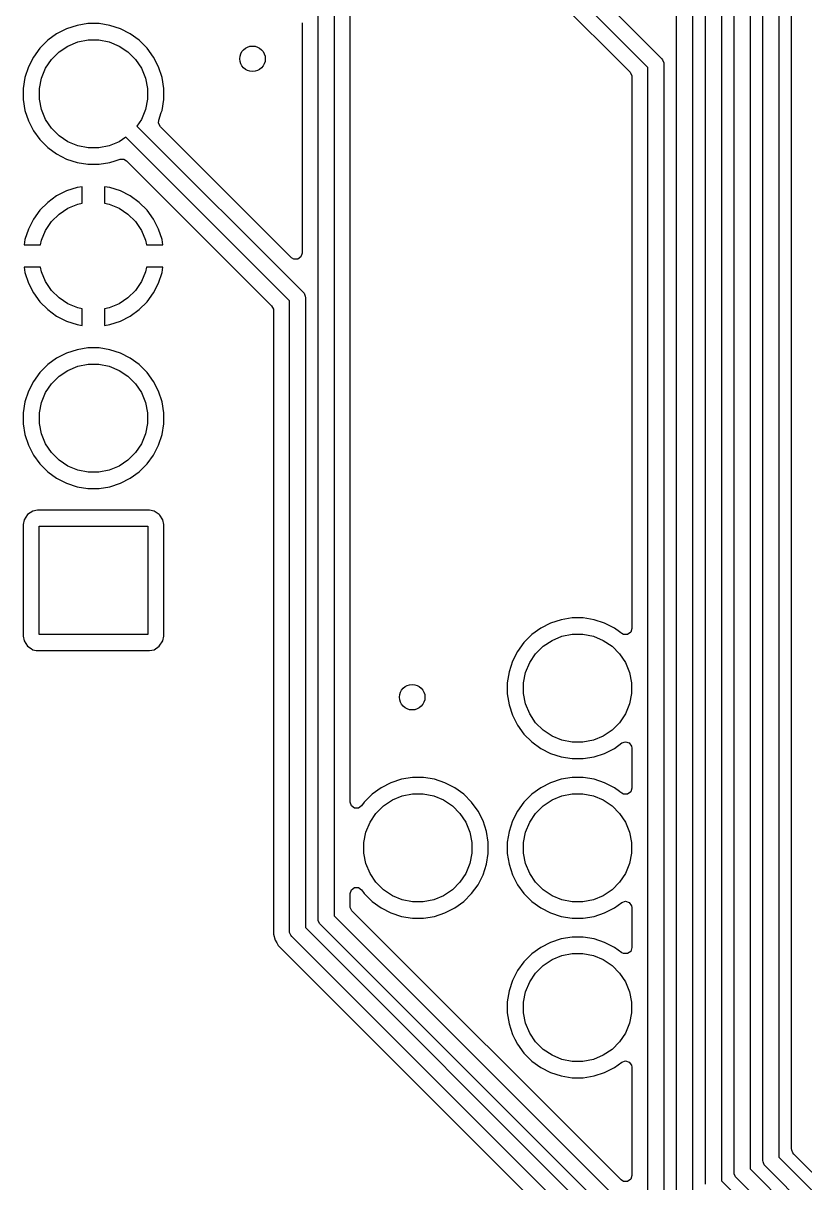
# Model space of a CAD drawing. Extents: x 0 to 130, y -140 to 0.
# Drawn here: x 43.91 to 56.15, y -117.61 to -99.44 of the extents above; entities that cross this region are included whole.
import ezdxf

# ---------------------------------------------------------------- set-up
doc = ezdxf.new("R2010")
doc.units = 0
doc.layers.add('BLACK', color=7, linetype='CONTINUOUS')

msp = doc.modelspace()

# ---------------------------------------------------------------- linework, layer by layer
at = {"layer": 'BLACK', "linetype": 'CONTINUOUS'}
for p, q in [((55.941, -117.068792), (55.941, -88.797776)), ((55.491, -117.255188), (55.491, -88.984172)), ((55.741, -88.932396), (55.741, -117.203411)), ((55.041, -117.441584), (55.041, -89.170568)), ((55.291, -89.118792), (55.291, -117.389808)), ((54.591, -117.62798), (54.591, -89.356964)), ((54.841, -89.305188), (54.841, -117.576204)), ((54.141, -117.814376), (54.141, -89.54336)), ((54.391, -89.491584), (54.391, -117.7626)), ((46.750388, -92.841612), (53.904388, -99.995612)), ((53.691, -100.135776), (46.610224, -93.055)), ((46.535459, -93.334496), (53.411504, -100.210541)), ((48.528, -113.474168), (48.528, -99.290776)), ((48.778, -99.239), (48.778, -113.422392)), ((49.0285, -111.644056), (49.0285, -99.189566)), ((44.587558, -99.530125), (44.433214, -99.608766)), ((44.587561, -99.530123), (44.587558, -99.530125)), ((44.752293, -99.476598), (44.587561, -99.530123)), ((44.752297, -99.476597), (44.752293, -99.476598)), ((44.923386, -99.4495), (44.752297, -99.476597)), ((44.923389, -99.4495), (44.923386, -99.4495)), ((45.096611, -99.4495), (44.923389, -99.4495)), ((45.096614, -99.4495), (45.096611, -99.4495)), ((45.267702, -99.476597), (45.096614, -99.4495)), ((45.267706, -99.476598), (45.267702, -99.476597)), ((45.432438, -99.530123), (45.267706, -99.476598)), ((45.432441, -99.530125), (45.432438, -99.530123)), ((45.586785, -99.608766), (45.432441, -99.530125)), ((48.2775, -99.435545), (48.2775, -103.046454)), ((44.293073, -99.710585), (44.170585, -99.833073)), ((44.433214, -99.608766), (44.293073, -99.710585)), ((44.763258, -99.736601), (44.926685, -99.704093)), ((44.926685, -99.704093), (45.093315, -99.704093)), ((45.093315, -99.704093), (45.256742, -99.736601)), ((45.586787, -99.608767), (45.586785, -99.608766)), ((45.586788, -99.608768), (45.586787, -99.608767)), ((45.726928, -99.710586), (45.586788, -99.608768)), ((45.849414, -99.833072), (45.726928, -99.710586)), ((44.170585, -99.833073), (44.068766, -99.973214)), ((44.352941, -100.010766), (44.470766, -99.892941)), ((44.470766, -99.892941), (44.609313, -99.800367)), ((44.609313, -99.800367), (44.763258, -99.736601)), ((45.256742, -99.736601), (45.410687, -99.800367)), ((45.410687, -99.800367), (45.549234, -99.892941)), ((45.549234, -99.892941), (45.667059, -100.010766)), ((45.951232, -99.973212), (45.849414, -99.833072)), ((44.068766, -99.973214), (43.990125, -100.127558)), ((44.260367, -100.149313), (44.352941, -100.010766)), ((45.667059, -100.010766), (45.759633, -100.149313)), ((46.029873, -100.127555), (45.951232, -99.973212)), ((53.904388, -99.995612), (53.919934, -100.014554)), ((53.919934, -100.014554), (53.935531, -100.05221)), ((53.935531, -100.05221), (53.938598, -100.059614)), ((53.938598, -100.059614), (53.941, -100.084)), ((53.941, -100.084), (53.941, -117.948995)), ((43.990123, -100.127561), (43.936598, -100.292293)), ((43.990125, -100.127558), (43.990123, -100.127561)), ((44.196601, -100.303258), (44.260367, -100.149313)), ((45.759633, -100.149313), (45.823399, -100.303258)), ((46.029873, -100.127557), (46.029873, -100.127555)), ((46.029874, -100.127558), (46.029873, -100.127557)), ((46.029876, -100.127561), (46.029874, -100.127558)), ((46.083401, -100.292293), (46.029876, -100.127561)), ((53.411504, -100.210541), (53.439281, -100.265058)), ((53.439281, -100.265058), (53.4405, -100.280545)), ((53.691, -118.000772), (53.691, -100.135776)), ((43.936597, -100.292297), (43.9095, -100.463385)), ((43.936598, -100.292293), (43.936597, -100.292297)), ((44.164093, -100.466685), (44.196601, -100.303258)), ((45.823399, -100.303258), (45.855907, -100.466685)), ((46.083402, -100.292297), (46.083401, -100.292293)), ((46.1105, -100.463385), (46.083402, -100.292297)), ((53.4405, -100.280545), (53.4405, -108.923333)), ((43.9095, -100.463385), (43.9095, -100.636614)), ((44.164093, -100.633315), (44.164093, -100.466685)), ((45.855907, -100.466685), (45.855907, -100.633315)), ((46.1105, -100.636614), (46.1105, -100.463385)), ((43.9095, -100.636614), (43.936597, -100.807702)), ((43.936597, -100.807702), (43.936598, -100.807706)), ((43.936598, -100.807706), (43.990123, -100.972438)), ((44.196601, -100.796742), (44.164093, -100.633315)), ((44.260367, -100.950687), (44.196601, -100.796742)), ((45.823399, -100.796742), (45.759633, -100.950687)), ((45.855907, -100.633315), (45.823399, -100.796742)), ((46.072025, -100.842714), (46.083402, -100.807702)), ((46.083402, -100.807702), (46.1105, -100.636614)), ((43.990123, -100.972438), (43.990125, -100.972441)), ((43.990125, -100.972441), (43.990126, -100.972444)), ((43.990126, -100.972444), (43.990127, -100.972445)), ((43.990127, -100.972445), (44.068768, -101.126788)), ((44.352941, -101.089234), (44.260367, -100.950687)), ((45.759633, -100.950687), (45.691072, -101.053295)), ((46.028957, -101.010179), (46.032583, -100.964102)), ((46.032583, -100.964102), (46.072025, -100.842714)), ((44.068768, -101.126788), (44.170586, -101.266928)), ((44.470766, -101.207059), (44.352941, -101.089234)), ((45.691072, -101.053295), (48.291389, -103.653612)), ((46.056734, -101.064696), (46.028957, -101.010179)), ((48.108496, -103.116458), (46.056734, -101.064696)), ((44.170586, -101.266928), (44.293072, -101.389414)), ((44.609313, -101.299633), (44.470766, -101.207059)), ((44.763258, -101.363399), (44.609313, -101.299633)), ((45.410687, -101.299633), (45.256742, -101.363399)), ((45.514494, -101.23027), (45.410687, -101.299633)), ((48.078, -103.793776), (45.514494, -101.23027)), ((44.293072, -101.389414), (44.433212, -101.491232)), ((44.433212, -101.491232), (44.587555, -101.569873)), ((44.926685, -101.395907), (44.763258, -101.363399)), ((45.093315, -101.395907), (44.926685, -101.395907)), ((45.256742, -101.363399), (45.093315, -101.395907)), ((44.587555, -101.569873), (44.587557, -101.569873)), ((44.587557, -101.569873), (44.587558, -101.569874)), ((44.587558, -101.569874), (44.587561, -101.569876)), ((44.587561, -101.569876), (44.752293, -101.623401)), ((44.752293, -101.623401), (44.752297, -101.623402)), ((44.752297, -101.623402), (44.923386, -101.6505)), ((44.923386, -101.6505), (44.923389, -101.6505)), ((44.923389, -101.6505), (45.096614, -101.6505)), ((45.096614, -101.6505), (45.267702, -101.623402)), ((45.267702, -101.623402), (45.351284, -101.596244)), ((45.351284, -101.596244), (45.425609, -101.572093)), ((45.425609, -101.572093), (45.486794, -101.572093)), ((45.486794, -101.572093), (45.526206, -101.596244)), ((45.526206, -101.596244), (47.798504, -103.868541)), ((44.587751, -102.070588), (44.433475, -102.149195)), ((44.752412, -102.017086), (44.587751, -102.070588)), ((44.834999, -102.004005), (44.752412, -102.017086)), ((44.835, -102.004005), (44.834999, -102.004005)), ((44.835, -102.26233), (44.835, -102.004005)), ((45.267587, -102.017086), (45.185, -102.004005)), ((45.185, -102.004005), (45.185, -102.26233)), ((45.432248, -102.070588), (45.267587, -102.017086)), ((45.586524, -102.149195), (45.432248, -102.070588)), ((44.293403, -102.250962), (44.170962, -102.373403)), ((44.433471, -102.149197), (44.293403, -102.250962)), ((44.433475, -102.149195), (44.433471, -102.149197)), ((44.763258, -102.276601), (44.835, -102.26233)), ((45.185, -102.26233), (45.256742, -102.276601)), ((45.586528, -102.149197), (45.586524, -102.149195)), ((45.726596, -102.250962), (45.586528, -102.149197)), ((45.849037, -102.373403), (45.726596, -102.250962)), ((44.170962, -102.373403), (44.069197, -102.513471)), ((44.352941, -102.550766), (44.470766, -102.432941)), ((44.470766, -102.432941), (44.609313, -102.340367)), ((44.609313, -102.340367), (44.763258, -102.276601)), ((45.256742, -102.276601), (45.410687, -102.340367)), ((45.410687, -102.340367), (45.549234, -102.432941)), ((45.549234, -102.432941), (45.667059, -102.550766)), ((45.950802, -102.513471), (45.849037, -102.373403)), ((44.069195, -102.513475), (43.990588, -102.667751)), ((44.069197, -102.513471), (44.069195, -102.513475)), ((44.260367, -102.689313), (44.352941, -102.550766)), ((45.667059, -102.550766), (45.759633, -102.689313)), ((45.950804, -102.513475), (45.950802, -102.513471)), ((46.029411, -102.667751), (45.950804, -102.513475)), ((43.990588, -102.667751), (43.937084, -102.83242)), ((44.196601, -102.843258), (44.260367, -102.689313)), ((45.759633, -102.689313), (45.823399, -102.843258)), ((46.082915, -102.83242), (46.029411, -102.667751)), ((43.937084, -102.83242), (43.924006, -102.915)), ((43.924006, -102.915), (44.18233, -102.915)), ((44.18233, -102.915), (44.196601, -102.843258)), ((45.823399, -102.843258), (45.83767, -102.915)), ((45.83767, -102.915), (46.095994, -102.915)), ((46.095994, -102.915), (46.082915, -102.83242)), ((48.147907, -103.140609), (48.108496, -103.116458)), ((48.209093, -103.140609), (48.147907, -103.140609)), ((48.258593, -103.104645), (48.209093, -103.140609)), ((48.2775, -103.046454), (48.258593, -103.104645)), ((43.924006, -103.265), (43.937084, -103.347579)), ((44.18233, -103.265), (43.924006, -103.265)), ((43.937084, -103.347579), (43.990588, -103.512248)), ((44.196601, -103.336742), (44.18233, -103.265)), ((44.260367, -103.490687), (44.196601, -103.336742)), ((45.823399, -103.336742), (45.759633, -103.490687)), ((45.83767, -103.265), (45.823399, -103.336742)), ((46.095994, -103.265), (45.83767, -103.265)), ((46.029411, -103.512248), (46.082915, -103.347579)), ((46.082915, -103.347579), (46.095994, -103.265)), ((43.990588, -103.512248), (44.069195, -103.666524)), ((44.352941, -103.629234), (44.260367, -103.490687)), ((45.759633, -103.490687), (45.667059, -103.629234)), ((45.950804, -103.666524), (46.029411, -103.512248)), ((44.069195, -103.666524), (44.069197, -103.666528)), ((44.069197, -103.666528), (44.170962, -103.806596)), ((44.470766, -103.747059), (44.352941, -103.629234)), ((45.667059, -103.629234), (45.549234, -103.747059)), ((45.849037, -103.806596), (45.950802, -103.666528)), ((45.950802, -103.666528), (45.950804, -103.666524)), ((48.291389, -103.653612), (48.306934, -103.672554)), ((48.306934, -103.672554), (48.325598, -103.717614)), ((48.325598, -103.717614), (48.328, -103.742)), ((44.170962, -103.806596), (44.293403, -103.929037)), ((44.609313, -103.839633), (44.470766, -103.747059)), ((44.763258, -103.903399), (44.609313, -103.839633)), ((45.410687, -103.839633), (45.256742, -103.903399)), ((45.549234, -103.747059), (45.410687, -103.839633)), ((45.726596, -103.929037), (45.849037, -103.806596)), ((47.798504, -103.868541), (47.826281, -103.923058)), ((48.078, -113.660564), (48.078, -103.793776)), ((48.328, -103.742), (48.328, -113.608788)), ((44.293403, -103.929037), (44.433471, -104.030802)), ((44.433471, -104.030802), (44.433475, -104.030804)), ((44.433475, -104.030804), (44.587751, -104.109411)), ((44.835, -103.917669), (44.763258, -103.903399)), ((44.835, -104.175994), (44.835, -103.917669)), ((45.256742, -103.903399), (45.185, -103.917669)), ((45.185, -103.917669), (45.185, -104.175993)), ((45.432248, -104.109411), (45.586524, -104.030804)), ((45.586524, -104.030804), (45.586528, -104.030802)), ((45.586528, -104.030802), (45.726596, -103.929037)), ((47.826281, -103.923058), (47.8275, -103.938545)), ((47.8275, -103.938545), (47.8275, -113.709999)), ((44.587751, -104.109411), (44.75242, -104.162915)), ((44.75242, -104.162915), (44.835, -104.175994)), ((45.185, -104.175993), (45.267579, -104.162915)), ((45.267579, -104.162915), (45.432248, -104.109411)), ((44.587558, -104.610125), (44.433214, -104.688766)), ((44.587561, -104.610123), (44.587558, -104.610125)), ((44.752293, -104.556598), (44.587561, -104.610123)), ((44.752297, -104.556597), (44.752293, -104.556598)), ((44.923386, -104.5295), (44.752297, -104.556597)), ((44.923389, -104.5295), (44.923386, -104.5295)), ((45.096611, -104.5295), (44.923389, -104.5295)), ((45.096614, -104.5295), (45.096611, -104.5295)), ((45.267702, -104.556597), (45.096614, -104.5295)), ((45.267706, -104.556598), (45.267702, -104.556597)), ((45.432438, -104.610123), (45.267706, -104.556598)), ((45.432441, -104.610125), (45.432438, -104.610123)), ((45.586785, -104.688766), (45.432441, -104.610125)), ((44.293073, -104.790585), (44.170585, -104.913073)), ((44.433214, -104.688766), (44.293073, -104.790585)), ((44.763258, -104.816601), (44.926685, -104.784093)), ((44.926685, -104.784093), (45.093315, -104.784093)), ((45.093315, -104.784093), (45.256742, -104.816601)), ((45.586787, -104.688767), (45.586785, -104.688766)), ((45.586788, -104.688768), (45.586787, -104.688767)), ((45.726928, -104.790586), (45.586788, -104.688768)), ((45.849414, -104.913072), (45.726928, -104.790586)), ((44.170585, -104.913073), (44.068766, -105.053214)), ((44.352941, -105.090766), (44.470766, -104.972941)), ((44.470766, -104.972941), (44.609313, -104.880367)), ((44.609313, -104.880367), (44.763258, -104.816601)), ((45.256742, -104.816601), (45.410687, -104.880367)), ((45.410687, -104.880367), (45.549234, -104.972941)), ((45.549234, -104.972941), (45.667059, -105.090766)), ((45.951232, -105.053212), (45.849414, -104.913072)), ((44.068766, -105.053214), (43.990125, -105.207558)), ((44.260367, -105.229313), (44.352941, -105.090766)), ((45.667059, -105.090766), (45.759633, -105.229313)), ((46.029873, -105.207555), (45.951232, -105.053212)), ((43.990123, -105.207561), (43.936598, -105.372293)), ((43.990125, -105.207558), (43.990123, -105.207561)), ((44.196601, -105.383258), (44.260367, -105.229313)), ((45.759633, -105.229313), (45.823399, -105.383258)), ((46.029873, -105.207557), (46.029873, -105.207555)), ((46.029874, -105.207558), (46.029873, -105.207557)), ((46.029876, -105.207561), (46.029874, -105.207558)), ((46.083401, -105.372293), (46.029876, -105.207561)), ((43.936597, -105.372297), (43.9095, -105.543385)), ((43.936598, -105.372293), (43.936597, -105.372297)), ((44.164093, -105.546685), (44.196601, -105.383258)), ((45.823399, -105.383258), (45.855907, -105.546685)), ((46.083402, -105.372297), (46.083401, -105.372293)), ((46.1105, -105.543385), (46.083402, -105.372297)), ((43.9095, -105.543385), (43.9095, -105.716614)), ((44.164093, -105.713315), (44.164093, -105.546685)), ((44.196601, -105.876742), (44.164093, -105.713315)), ((45.855907, -105.713315), (45.823399, -105.876742)), ((45.855907, -105.546685), (45.855907, -105.713315)), ((46.1105, -105.716614), (46.1105, -105.543385)), ((43.9095, -105.716614), (43.936597, -105.887702)), ((43.936597, -105.887702), (43.936598, -105.887706)), ((43.936598, -105.887706), (43.990123, -106.052438)), ((44.260367, -106.030687), (44.196601, -105.876742)), ((45.823399, -105.876742), (45.759633, -106.030687)), ((46.029876, -106.052438), (46.083401, -105.887706)), ((46.083401, -105.887706), (46.083402, -105.887702)), ((46.083402, -105.887702), (46.1105, -105.716614)), ((43.990123, -106.052438), (43.990125, -106.052441)), ((43.990125, -106.052441), (44.068635, -106.206528)), ((44.352941, -106.169234), (44.260367, -106.030687)), ((45.759633, -106.030687), (45.667059, -106.169234)), ((45.951232, -106.206788), (46.029873, -106.052445)), ((46.029873, -106.052445), (46.029874, -106.05244)), ((46.029874, -106.05244), (46.029876, -106.052438)), ((44.068635, -106.206528), (44.068768, -106.206788)), ((44.068768, -106.206788), (44.170586, -106.346928)), ((44.470766, -106.287059), (44.352941, -106.169234)), ((45.667059, -106.169234), (45.549234, -106.287059)), ((45.849414, -106.346928), (45.951232, -106.206788)), ((44.170586, -106.346928), (44.293072, -106.469414)), ((44.609313, -106.379633), (44.470766, -106.287059)), ((44.763258, -106.443399), (44.609313, -106.379633)), ((45.410687, -106.379633), (45.256742, -106.443399)), ((45.549234, -106.287059), (45.410687, -106.379633)), ((45.726928, -106.469414), (45.849414, -106.346928)), ((44.293072, -106.469414), (44.433212, -106.571232)), ((44.433212, -106.571232), (44.587555, -106.649873)), ((44.926685, -106.475907), (44.763258, -106.443399)), ((45.093315, -106.475907), (44.926685, -106.475907)), ((45.256742, -106.443399), (45.093315, -106.475907)), ((45.432445, -106.649873), (45.586788, -106.571232)), ((45.586788, -106.571232), (45.726928, -106.469414)), ((44.587555, -106.649873), (44.587557, -106.649873)), ((44.587557, -106.649873), (44.587558, -106.649874)), ((44.587558, -106.649874), (44.587561, -106.649876)), ((44.587561, -106.649876), (44.752293, -106.703401)), ((44.752293, -106.703401), (44.752297, -106.703402)), ((44.752297, -106.703402), (44.923386, -106.7305)), ((44.923386, -106.7305), (44.923389, -106.7305)), ((44.923389, -106.7305), (45.096614, -106.7305)), ((45.096614, -106.7305), (45.267702, -106.703402)), ((45.267702, -106.703402), (45.267706, -106.703401)), ((45.267706, -106.703401), (45.432438, -106.649876)), ((45.432438, -106.649876), (45.43244, -106.649874)), ((45.43244, -106.649874), (45.432445, -106.649873)), ((43.979397, -107.1394), (43.924035, -107.222257)), ((43.9794, -107.139397), (43.979397, -107.1394)), ((44.062257, -107.084035), (43.9794, -107.139397)), ((44.062263, -107.084033), (44.062257, -107.084035)), ((44.135315, -107.069501), (44.062263, -107.084033)), ((44.135325, -107.0695), (44.135315, -107.069501)), ((44.135326, -107.0695), (44.135325, -107.0695)), ((45.884674, -107.0695), (44.135326, -107.0695)), ((45.884684, -107.069501), (45.884674, -107.0695)), ((45.957736, -107.084033), (45.884684, -107.069501)), ((45.957737, -107.084033), (45.957736, -107.084033)), ((45.95774, -107.084034), (45.957737, -107.084033)), ((45.957742, -107.084035), (45.95774, -107.084034)), ((46.040599, -107.139397), (45.957742, -107.084035)), ((46.040602, -107.1394), (46.040599, -107.139397)), ((46.047768, -107.150125), (46.040602, -107.1394)), ((46.095966, -107.22226), (46.047768, -107.150125)), ((43.909501, -107.295315), (43.9095, -107.295327)), ((43.9095, -107.295327), (43.9095, -109.044672)), ((43.924033, -107.222263), (43.909501, -107.295315)), ((43.924035, -107.222257), (43.924033, -107.222263)), ((44.16, -109.02), (44.16, -107.32)), ((44.16, -107.32), (45.86, -107.32)), ((45.86, -107.32), (45.86, -109.02)), ((46.1105, -107.295326), (46.095966, -107.22226)), ((46.1105, -109.044674), (46.1105, -107.295326)), ((52.332293, -108.786598), (52.167561, -108.840123)), ((52.332297, -108.786597), (52.332293, -108.786598)), ((52.503386, -108.7595), (52.332297, -108.786597)), ((52.503389, -108.7595), (52.503386, -108.7595)), ((52.676611, -108.7595), (52.503389, -108.7595)), ((52.676614, -108.7595), (52.676611, -108.7595)), ((52.847702, -108.786597), (52.676614, -108.7595)), ((52.847706, -108.786598), (52.847702, -108.786597)), ((53.012438, -108.840123), (52.847706, -108.786598)), ((52.013214, -108.918766), (51.873073, -109.020585)), ((52.167558, -108.840125), (52.013214, -108.918766)), ((52.167561, -108.840123), (52.167558, -108.840125)), ((53.012441, -108.840125), (53.012438, -108.840123)), ((53.166786, -108.918766), (53.012441, -108.840125)), ((53.245411, -108.975891), (53.166786, -108.918766)), ((53.269468, -108.99337), (53.245411, -108.975891)), ((53.421593, -108.981524), (53.372093, -109.017488)), ((53.4405, -108.923333), (53.421593, -108.981524)), ((43.9095, -109.044672), (43.909501, -109.044684)), ((43.909501, -109.044684), (43.924033, -109.117736)), ((43.924033, -109.117736), (43.924035, -109.117742)), ((43.924035, -109.117742), (43.979397, -109.200599)), ((45.86, -109.02), (44.16, -109.02)), ((46.040601, -109.200601), (46.095966, -109.11774)), ((46.095966, -109.11774), (46.1105, -109.044674)), ((51.750585, -109.143073), (51.648766, -109.283214)), ((51.873073, -109.020585), (51.750585, -109.143073)), ((52.050766, -109.202941), (52.189313, -109.110367)), ((52.189313, -109.110367), (52.343258, -109.046601)), ((52.343258, -109.046601), (52.506685, -109.014093)), ((52.506685, -109.014093), (52.673315, -109.014093)), ((52.673315, -109.014093), (52.836742, -109.046601)), ((52.836742, -109.046601), (52.990687, -109.110367)), ((52.990687, -109.110367), (53.129234, -109.202941)), ((53.283309, -109.003426), (53.269468, -108.99337)), ((53.310907, -109.017488), (53.283309, -109.003426)), ((53.372093, -109.017488), (53.310907, -109.017488)), ((43.979397, -109.200599), (43.9794, -109.200602)), ((43.9794, -109.200602), (44.032694, -109.236211)), ((44.032694, -109.236211), (44.06226, -109.255966)), ((44.06226, -109.255966), (44.113764, -109.266211)), ((44.113764, -109.266211), (44.135315, -109.270498)), ((44.135315, -109.270498), (44.13532, -109.270498)), ((44.13532, -109.270498), (44.135326, -109.2705)), ((44.135326, -109.2705), (44.135327, -109.2705)), ((44.135327, -109.2705), (45.884673, -109.2705)), ((45.884673, -109.2705), (45.884674, -109.2705)), ((45.884674, -109.2705), (45.95774, -109.255966)), ((45.95774, -109.255966), (46.040601, -109.200601)), ((51.648766, -109.283214), (51.570125, -109.437558)), ((51.840367, -109.459313), (51.932941, -109.320766)), ((51.932941, -109.320766), (52.050766, -109.202941)), ((53.129234, -109.202941), (53.247059, -109.320766)), ((53.247059, -109.320766), (53.339633, -109.459313)), ((51.570123, -109.437561), (51.516598, -109.602293)), ((51.570125, -109.437558), (51.570123, -109.437561)), ((51.776601, -109.613258), (51.840367, -109.459313)), ((53.339633, -109.459313), (53.403399, -109.613258)), ((51.516597, -109.602297), (51.4895, -109.773385)), ((51.516598, -109.602293), (51.516597, -109.602297)), ((51.744093, -109.776685), (51.776601, -109.613258)), ((53.403399, -109.613258), (53.435907, -109.776685)), ((51.4895, -109.773385), (51.4895, -109.946614)), ((51.744093, -109.943315), (51.744093, -109.776685)), ((53.435907, -109.776685), (53.435907, -109.943315)), ((51.4895, -109.946614), (51.516597, -110.117702)), ((51.776601, -110.106742), (51.744093, -109.943315)), ((53.435907, -109.943315), (53.403399, -110.106742)), ((51.516597, -110.117702), (51.516598, -110.117706)), ((51.516598, -110.117706), (51.570123, -110.282438)), ((51.840367, -110.260687), (51.776601, -110.106742)), ((53.403399, -110.106742), (53.339633, -110.260687)), ((51.570123, -110.282438), (51.570125, -110.282441)), ((51.570125, -110.282441), (51.570126, -110.282444)), ((51.570126, -110.282444), (51.570127, -110.282445)), ((51.570127, -110.282445), (51.648768, -110.436788)), ((51.648768, -110.436788), (51.750586, -110.576928)), ((51.932941, -110.399234), (51.840367, -110.260687)), ((52.050766, -110.517059), (51.932941, -110.399234)), ((53.247059, -110.399234), (53.129234, -110.517059)), ((53.339633, -110.260687), (53.247059, -110.399234)), ((51.750586, -110.576928), (51.873072, -110.699414)), ((52.189313, -110.609633), (52.050766, -110.517059)), ((52.343258, -110.673399), (52.189313, -110.609633)), ((52.990687, -110.609633), (52.836742, -110.673399)), ((53.129234, -110.517059), (52.990687, -110.609633)), ((51.873072, -110.699414), (52.013212, -110.801232)), ((52.013212, -110.801232), (52.167555, -110.879873)), ((52.506685, -110.705907), (52.343258, -110.673399)), ((52.673315, -110.705907), (52.506685, -110.705907)), ((52.836742, -110.673399), (52.673315, -110.705907)), ((53.012445, -110.879873), (53.166788, -110.801232)), ((53.166788, -110.801232), (53.283309, -110.716573)), ((53.283309, -110.716573), (53.341499, -110.697666)), ((53.341499, -110.697666), (53.39969, -110.716573)), ((53.39969, -110.716573), (53.435654, -110.766073)), ((53.435654, -110.766073), (53.4405, -110.796666)), ((53.4405, -110.796666), (53.4405, -111.423333)), ((52.167555, -110.879873), (52.167557, -110.879873)), ((52.167557, -110.879873), (52.167558, -110.879874)), ((52.167558, -110.879874), (52.167561, -110.879876)), ((52.167561, -110.879876), (52.332293, -110.933401)), ((52.332293, -110.933401), (52.332297, -110.933402)), ((52.332297, -110.933402), (52.503386, -110.9605)), ((52.503386, -110.9605), (52.503389, -110.9605)), ((52.503389, -110.9605), (52.676614, -110.9605)), ((52.676614, -110.9605), (52.847702, -110.933402)), ((52.847702, -110.933402), (52.847706, -110.933401)), ((52.847706, -110.933401), (53.012438, -110.879876)), ((53.012438, -110.879876), (53.01244, -110.879874)), ((53.01244, -110.879874), (53.012445, -110.879873)), ((49.667558, -111.340125), (49.513214, -111.418766)), ((49.667561, -111.340123), (49.667558, -111.340125)), ((49.832293, -111.286598), (49.667561, -111.340123)), ((49.832297, -111.286597), (49.832293, -111.286598)), ((50.003386, -111.2595), (49.832297, -111.286597)), ((50.003389, -111.2595), (50.003386, -111.2595)), ((50.176611, -111.2595), (50.003389, -111.2595)), ((50.176614, -111.2595), (50.176611, -111.2595)), ((50.347702, -111.286597), (50.176614, -111.2595)), ((50.347706, -111.286598), (50.347702, -111.286597)), ((50.512438, -111.340123), (50.347706, -111.286598)), ((50.512441, -111.340125), (50.512438, -111.340123)), ((50.666785, -111.418766), (50.512441, -111.340125)), ((52.167558, -111.340125), (52.013214, -111.418766)), ((52.167561, -111.340123), (52.167558, -111.340125)), ((52.332293, -111.286598), (52.167561, -111.340123)), ((52.332297, -111.286597), (52.332293, -111.286598)), ((52.503386, -111.2595), (52.332297, -111.286597)), ((52.503389, -111.2595), (52.503386, -111.2595)), ((52.676611, -111.2595), (52.503389, -111.2595)), ((52.676614, -111.2595), (52.676611, -111.2595)), ((52.847702, -111.286597), (52.676614, -111.2595)), ((52.847706, -111.286598), (52.847702, -111.286597)), ((53.012438, -111.340123), (52.847706, -111.286598)), ((53.012441, -111.340125), (53.012438, -111.340123)), ((53.166786, -111.418766), (53.012441, -111.340125)), ((49.373073, -111.520585), (49.250581, -111.643077)), ((49.513214, -111.418766), (49.373073, -111.520585)), ((49.843258, -111.546601), (50.006685, -111.514093)), ((50.006685, -111.514093), (50.173315, -111.514093)), ((50.173315, -111.514093), (50.336742, -111.546601)), ((50.666787, -111.418767), (50.666785, -111.418766)), ((50.666788, -111.418768), (50.666787, -111.418767)), ((50.806928, -111.520586), (50.666788, -111.418768)), ((50.929414, -111.643072), (50.806928, -111.520586)), ((51.873073, -111.520585), (51.750585, -111.643073)), ((52.013214, -111.418766), (51.873073, -111.520585)), ((52.343258, -111.546601), (52.506685, -111.514093)), ((52.506685, -111.514093), (52.673315, -111.514093)), ((52.673315, -111.514093), (52.836742, -111.546601)), ((53.245411, -111.475891), (53.166786, -111.418766)), ((53.251871, -111.480585), (53.245411, -111.475891)), ((53.283309, -111.503426), (53.251871, -111.480585)), ((53.310907, -111.517488), (53.283309, -111.503426)), ((53.372093, -111.517488), (53.310907, -111.517488)), ((53.421593, -111.481524), (53.372093, -111.517488)), ((53.4405, -111.423333), (53.421593, -111.481524)), ((49.047407, -111.702246), (49.0285, -111.644056)), ((49.096907, -111.73821), (49.047407, -111.702246)), ((49.207592, -111.702247), (49.158092, -111.738211)), ((49.250581, -111.643077), (49.207592, -111.702247)), ((49.432941, -111.820766), (49.550766, -111.702941)), ((49.550766, -111.702941), (49.689313, -111.610367)), ((49.689313, -111.610367), (49.843258, -111.546601)), ((50.336742, -111.546601), (50.490687, -111.610367)), ((50.490687, -111.610367), (50.629234, -111.702941)), ((50.629234, -111.702941), (50.747059, -111.820766)), ((51.031232, -111.783212), (50.929414, -111.643072)), ((51.750585, -111.643073), (51.648766, -111.783214)), ((51.932941, -111.820766), (52.050766, -111.702941)), ((52.050766, -111.702941), (52.189313, -111.610367)), ((52.189313, -111.610367), (52.343258, -111.546601)), ((52.836742, -111.546601), (52.990687, -111.610367)), ((52.990687, -111.610367), (53.129234, -111.702941)), ((53.129234, -111.702941), (53.247059, -111.820766)), ((49.158092, -111.738211), (49.096907, -111.73821)), ((49.340367, -111.959313), (49.432941, -111.820766)), ((50.747059, -111.820766), (50.839633, -111.959313)), ((51.109873, -111.937555), (51.031232, -111.783212)), ((51.648766, -111.783214), (51.570125, -111.937558)), ((51.840367, -111.959313), (51.932941, -111.820766)), ((53.247059, -111.820766), (53.339633, -111.959313)), ((49.276601, -112.113258), (49.340367, -111.959313)), ((50.839633, -111.959313), (50.903399, -112.113258)), ((51.109873, -111.937557), (51.109873, -111.937555)), ((51.109874, -111.937558), (51.109873, -111.937557)), ((51.109876, -111.937561), (51.109874, -111.937558)), ((51.163401, -112.102293), (51.109876, -111.937561)), ((51.570123, -111.937561), (51.516598, -112.102293)), ((51.570125, -111.937558), (51.570123, -111.937561)), ((51.776601, -112.113258), (51.840367, -111.959313)), ((53.339633, -111.959313), (53.403399, -112.113258)), ((49.244093, -112.276685), (49.276601, -112.113258)), ((50.903399, -112.113258), (50.935907, -112.276685)), ((51.163402, -112.102297), (51.163401, -112.102293)), ((51.1905, -112.273385), (51.163402, -112.102297)), ((51.516597, -112.102297), (51.4895, -112.273385)), ((51.516598, -112.102293), (51.516597, -112.102297)), ((51.744093, -112.276685), (51.776601, -112.113258)), ((53.403399, -112.113258), (53.435907, -112.276685)), ((49.244093, -112.443315), (49.244093, -112.276685)), ((50.935907, -112.276685), (50.935907, -112.443315)), ((51.1905, -112.446614), (51.1905, -112.273385)), ((51.4895, -112.273385), (51.4895, -112.446614)), ((51.744093, -112.443315), (51.744093, -112.276685)), ((53.435907, -112.276685), (53.435907, -112.443315)), ((49.276601, -112.606742), (49.244093, -112.443315)), ((49.340367, -112.760687), (49.276601, -112.606742)), ((50.903399, -112.606742), (50.839633, -112.760687)), ((50.935907, -112.443315), (50.903399, -112.606742)), ((51.109876, -112.782438), (51.163401, -112.617706)), ((51.163401, -112.617706), (51.163402, -112.617702)), ((51.163402, -112.617702), (51.1905, -112.446614)), ((51.4895, -112.446614), (51.516597, -112.617702)), ((51.516597, -112.617702), (51.516598, -112.617706)), ((51.516598, -112.617706), (51.570123, -112.782438)), ((51.776601, -112.606742), (51.744093, -112.443315)), ((51.840367, -112.760687), (51.776601, -112.606742)), ((53.403399, -112.606742), (53.339633, -112.760687)), ((53.435907, -112.443315), (53.403399, -112.606742)), ((49.432941, -112.899234), (49.340367, -112.760687)), ((50.839633, -112.760687), (50.747059, -112.899234)), ((51.031232, -112.936788), (51.109873, -112.782445)), ((51.109873, -112.782445), (51.109874, -112.78244)), ((51.109874, -112.78244), (51.109876, -112.782438)), ((51.570123, -112.782438), (51.570125, -112.782441)), ((51.570125, -112.782441), (51.628385, -112.896785)), ((51.932941, -112.899234), (51.840367, -112.760687)), ((53.339633, -112.760687), (53.247059, -112.899234)), ((49.047407, -113.017752), (49.096907, -112.981788)), ((49.096907, -112.981788), (49.158093, -112.981788)), ((49.158093, -112.981788), (49.20759, -113.01775)), ((49.550766, -113.017059), (49.432941, -112.899234)), ((50.747059, -112.899234), (50.629234, -113.017059)), ((50.929414, -113.076928), (51.031232, -112.936788)), ((51.628385, -112.896785), (51.648768, -112.936788)), ((51.648768, -112.936788), (51.750586, -113.076928)), ((52.050766, -113.017059), (51.932941, -112.899234)), ((53.247059, -112.899234), (53.129234, -113.017059)), ((49.0285, -113.075943), (49.047407, -113.017752)), ((49.0285, -113.277623), (49.0285, -113.075943)), ((49.20759, -113.01775), (49.207593, -113.017753)), ((49.207593, -113.017753), (49.239499, -113.061669)), ((49.239499, -113.061669), (49.250586, -113.076928)), ((49.250586, -113.076928), (49.373072, -113.199414)), ((49.689313, -113.109633), (49.550766, -113.017059)), ((49.843258, -113.173399), (49.689313, -113.109633)), ((50.490687, -113.109633), (50.336742, -113.173399)), ((50.629234, -113.017059), (50.490687, -113.109633)), ((50.806928, -113.199414), (50.929414, -113.076928)), ((51.750586, -113.076928), (51.873072, -113.199414)), ((52.189313, -113.109633), (52.050766, -113.017059)), ((52.343258, -113.173399), (52.189313, -113.109633)), ((52.990687, -113.109633), (52.836742, -113.173399)), ((53.129234, -113.017059), (52.990687, -113.109633)), ((49.029719, -113.29311), (49.0285, -113.277623)), ((49.057496, -113.347627), (49.029719, -113.29311)), ((49.373072, -113.199414), (49.513212, -113.301232)), ((49.513212, -113.301232), (49.667555, -113.379873)), ((50.006685, -113.205907), (49.843258, -113.173399)), ((50.173315, -113.205907), (50.006685, -113.205907)), ((50.336742, -113.173399), (50.173315, -113.205907)), ((50.512445, -113.379873), (50.666788, -113.301232)), ((50.666788, -113.301232), (50.806928, -113.199414)), ((51.873072, -113.199414), (52.013212, -113.301232)), ((52.013212, -113.301232), (52.167555, -113.379873)), ((52.506685, -113.205907), (52.343258, -113.173399)), ((52.673315, -113.205907), (52.506685, -113.205907)), ((52.836742, -113.173399), (52.673315, -113.205907)), ((53.012445, -113.379873), (53.166788, -113.301232)), ((53.166788, -113.301232), (53.283309, -113.216573)), ((53.283309, -113.216573), (53.341499, -113.197666)), ((53.341499, -113.197666), (53.39969, -113.216573)), ((53.39969, -113.216573), (53.435654, -113.266073)), ((53.435654, -113.266073), (53.4405, -113.296666)), ((53.4405, -113.296666), (53.4405, -113.923333)), ((48.530402, -113.498554), (48.528, -113.474168)), ((48.549066, -113.543614), (48.530402, -113.498554)), ((48.778, -113.422392), (55.091388, -119.73578)), ((53.271496, -117.561627), (49.057496, -113.347627)), ((49.667555, -113.379873), (49.667557, -113.379873)), ((49.667557, -113.379873), (49.667558, -113.379874)), ((49.667558, -113.379874), (49.667561, -113.379876)), ((49.667561, -113.379876), (49.832293, -113.433401)), ((49.832293, -113.433401), (49.832297, -113.433402)), ((49.832297, -113.433402), (50.003386, -113.4605)), ((50.003386, -113.4605), (50.003389, -113.4605)), ((50.003389, -113.4605), (50.176614, -113.4605)), ((50.176614, -113.4605), (50.347702, -113.433402)), ((50.347702, -113.433402), (50.347706, -113.433401)), ((50.347706, -113.433401), (50.512438, -113.379876)), ((50.512438, -113.379876), (50.51244, -113.379874)), ((50.51244, -113.379874), (50.512445, -113.379873)), ((52.167555, -113.379873), (52.167557, -113.379873)), ((52.167557, -113.379873), (52.167558, -113.379874)), ((52.167558, -113.379874), (52.167561, -113.379876)), ((52.167561, -113.379876), (52.332293, -113.433401)), ((52.332293, -113.433401), (52.332297, -113.433402)), ((52.332297, -113.433402), (52.503386, -113.4605)), ((52.503386, -113.4605), (52.503389, -113.4605)), ((52.503389, -113.4605), (52.676614, -113.4605)), ((52.676614, -113.4605), (52.847702, -113.433402)), ((52.847702, -113.433402), (52.847706, -113.433401)), ((52.847706, -113.433401), (53.012438, -113.379876)), ((53.012438, -113.379876), (53.01244, -113.379874)), ((53.01244, -113.379874), (53.012445, -113.379873)), ((48.080402, -113.68495), (48.078, -113.660564)), ((48.099066, -113.73001), (48.080402, -113.68495)), ((48.328, -113.608788), (53.821388, -119.102176)), ((48.549071, -113.543619), (48.549066, -113.543614)), ((48.564612, -113.562556), (48.549071, -113.543619)), ((54.878, -119.875944), (48.564612, -113.562556)), ((47.8275, -113.709999), (47.85309, -113.805502)), ((47.85309, -113.805502), (47.878706, -113.84987)), ((47.878706, -113.84987), (47.902526, -113.891127)), ((48.099071, -113.730015), (48.099066, -113.73001)), ((48.114612, -113.748952), (48.099071, -113.730015)), ((53.608, -119.24234), (48.114612, -113.748952)), ((52.167558, -113.840125), (52.013214, -113.918766)), ((52.167561, -113.840123), (52.167558, -113.840125)), ((52.332293, -113.786598), (52.167561, -113.840123)), ((52.332297, -113.786597), (52.332293, -113.786598)), ((52.503386, -113.7595), (52.332297, -113.786597)), ((52.503389, -113.7595), (52.503386, -113.7595)), ((52.676611, -113.7595), (52.503389, -113.7595)), ((52.676614, -113.7595), (52.676611, -113.7595)), ((52.847702, -113.786597), (52.676614, -113.7595)), ((52.847706, -113.786598), (52.847702, -113.786597)), ((53.012438, -113.840123), (52.847706, -113.786598)), ((53.012441, -113.840125), (53.012438, -113.840123)), ((53.166786, -113.918766), (53.012441, -113.840125)), ((47.902526, -113.891127), (53.328505, -119.317106)), ((51.873073, -114.020585), (51.750585, -114.143073)), ((52.013214, -113.918766), (51.873073, -114.020585)), ((52.189313, -114.110367), (52.343258, -114.046601)), ((52.343258, -114.046601), (52.506685, -114.014093)), ((52.506685, -114.014093), (52.673315, -114.014093)), ((52.673315, -114.014093), (52.836742, -114.046601)), ((52.836742, -114.046601), (52.990687, -114.110367)), ((53.283309, -114.003426), (53.166786, -113.918766)), ((53.310907, -114.017488), (53.283309, -114.003426)), ((53.372093, -114.017488), (53.310907, -114.017488)), ((53.421593, -113.981524), (53.372093, -114.017488)), ((53.4405, -113.923333), (53.421593, -113.981524)), ((51.750585, -114.143073), (51.648766, -114.283214)), ((51.932941, -114.320766), (52.050766, -114.202941)), ((52.050766, -114.202941), (52.189313, -114.110367)), ((52.990687, -114.110367), (53.129234, -114.202941)), ((53.129234, -114.202941), (53.247059, -114.320766)), ((51.648766, -114.283214), (51.570125, -114.437558)), ((51.840367, -114.459313), (51.932941, -114.320766)), ((53.247059, -114.320766), (53.339633, -114.459313)), ((51.516597, -114.602297), (51.4895, -114.773385)), ((51.516598, -114.602293), (51.516597, -114.602297)), ((51.570123, -114.437561), (51.516598, -114.602293)), ((51.570125, -114.437558), (51.570123, -114.437561)), ((51.744093, -114.776685), (51.776601, -114.613258)), ((51.776601, -114.613258), (51.840367, -114.459313)), ((53.339633, -114.459313), (53.403399, -114.613258)), ((53.403399, -114.613258), (53.435907, -114.776685)), ((51.4895, -114.773385), (51.4895, -114.946614)), ((51.744093, -114.943315), (51.744093, -114.776685)), ((53.435907, -114.776685), (53.435907, -114.943315)), ((51.4895, -114.946614), (51.516597, -115.117702)), ((51.776601, -115.106742), (51.744093, -114.943315)), ((53.435907, -114.943315), (53.403399, -115.106742)), ((51.516597, -115.117702), (51.516598, -115.117706)), ((51.516598, -115.117706), (51.570123, -115.282438)), ((51.840367, -115.260687), (51.776601, -115.106742)), ((53.403399, -115.106742), (53.339633, -115.260687)), ((51.570123, -115.282438), (51.570125, -115.282441)), ((51.570125, -115.282441), (51.608418, -115.357597)), ((51.932941, -115.399234), (51.840367, -115.260687)), ((53.339633, -115.260687), (53.247059, -115.399234)), ((51.608418, -115.357597), (51.648768, -115.436788)), ((51.648768, -115.436788), (51.750586, -115.576928)), ((52.050766, -115.517059), (51.932941, -115.399234)), ((52.189313, -115.609633), (52.050766, -115.517059)), ((53.129234, -115.517059), (52.990687, -115.609633)), ((53.247059, -115.399234), (53.129234, -115.517059)), ((51.750586, -115.576928), (51.873072, -115.699414)), ((51.873072, -115.699414), (52.013212, -115.801232)), ((52.343258, -115.673399), (52.189313, -115.609633)), ((52.506685, -115.705907), (52.343258, -115.673399)), ((52.673315, -115.705907), (52.506685, -115.705907)), ((52.836742, -115.673399), (52.673315, -115.705907)), ((52.990687, -115.609633), (52.836742, -115.673399)), ((53.283309, -115.716573), (53.341499, -115.697666)), ((53.341499, -115.697666), (53.39969, -115.716573)), ((52.013212, -115.801232), (52.167555, -115.879873)), ((52.167555, -115.879873), (52.167557, -115.879873)), ((52.167557, -115.879873), (52.167558, -115.879874)), ((52.167558, -115.879874), (52.167561, -115.879876)), ((52.167561, -115.879876), (52.332293, -115.933401)), ((52.847706, -115.933401), (53.012438, -115.879876)), ((53.012438, -115.879876), (53.01244, -115.879874)), ((53.01244, -115.879874), (53.012445, -115.879873)), ((53.012445, -115.879873), (53.166788, -115.801232)), ((53.166788, -115.801232), (53.283309, -115.716573)), ((53.39969, -115.716573), (53.435654, -115.766073)), ((53.435654, -115.766073), (53.4405, -115.796666)), ((53.4405, -115.796666), (53.4405, -117.491623)), ((52.332293, -115.933401), (52.332297, -115.933402)), ((52.332297, -115.933402), (52.503386, -115.9605)), ((52.503386, -115.9605), (52.503389, -115.9605)), ((52.503389, -115.9605), (52.676614, -115.9605)), ((52.676614, -115.9605), (52.847702, -115.933402)), ((52.847702, -115.933402), (52.847706, -115.933401)), ((55.943402, -117.093178), (55.941, -117.068792)), ((55.962066, -117.138238), (55.943402, -117.093178)), ((55.962071, -117.138243), (55.962066, -117.138238)), ((55.977612, -117.15718), (55.962071, -117.138243)), ((59.494819, -120.674388), (55.977612, -117.15718)), ((55.493402, -117.279574), (55.491, -117.255188)), ((55.512066, -117.324634), (55.493402, -117.279574)), ((55.512071, -117.324639), (55.512066, -117.324634)), ((55.527612, -117.343576), (55.512071, -117.324639)), ((55.741, -117.203411), (59.448589, -120.911)), ((53.4405, -117.491623), (53.421593, -117.549814)), ((55.043402, -117.46597), (55.041, -117.441584)), ((55.062066, -117.51103), (55.043402, -117.46597)), ((55.062071, -117.511035), (55.062066, -117.51103)), ((55.077612, -117.529972), (55.062071, -117.511035)), ((55.291, -117.389808), (60.171388, -122.270196)), ((59.308424, -121.124389), (55.527612, -117.343576)), ((53.310907, -117.585778), (53.271496, -117.561627)), ((53.372093, -117.585778), (53.310907, -117.585778)), ((53.421593, -117.549814), (53.372093, -117.585778)), ((54.841, -117.576204), (58.901388, -121.636592)), ((59.958, -122.41036), (55.077612, -117.529972))]:
    msp.add_line(p, q, dxfattribs=at)
at = {"layer": 'BLACK'}
for centre in [(47.5, -100), (50, -110)]:
    msp.add_circle(centre, 0.2, dxfattribs=at)

doc.saveas('drawing.dxf')
